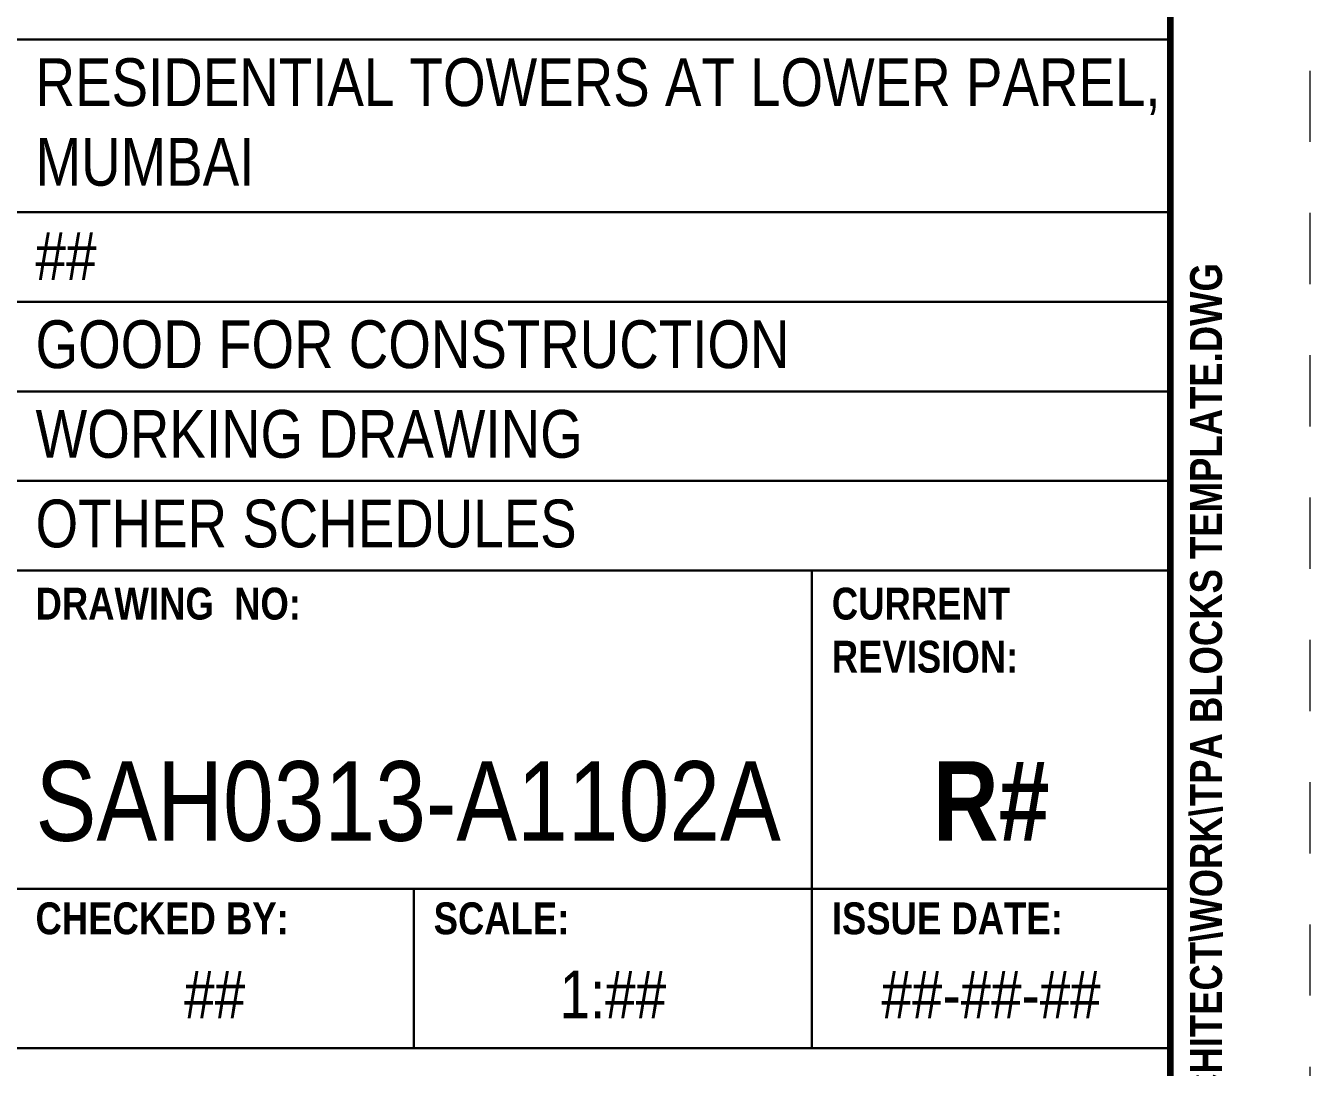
# Paper-space layout 'Symbols A3-5' of a CAD drawing. Header units: inches. Extents: x 0 to 16.1, y 0 to 10.3.
# Drawn here: x 14.258 to 16.063, y 1.299 to 2.763 of the extents above; entities that cross this region are included whole.
import ezdxf
from ezdxf.enums import TextEntityAlignment as Align

# ---------------------------------------------------------------- set-up
doc = ezdxf.new("R2010")
doc.units = ezdxf.units.IN
doc.linetypes.add('DASHDOT', pattern=[1, 0.5, -0.25, 0, -0.25])
doc.layers.add('G-ANNO-REFR', color=253, linetype='DASHDOT', lineweight=5, plot=False)
for name, color, linetype, lineweight in [('G-ANNO-TEXT', 3, 'Continuous', 15), ('G-ANNO-TTLB', 7, 'Continuous', 50), ('G-PAPR-MEDM', 6, 'Continuous', 30), ('G-PAPR-THCK', 4, 'Continuous', 100), ('G-PAPR-THIN', 20, 'Continuous', 5)]:
    doc.layers.add(name, color=color, linetype=linetype, lineweight=lineweight)
doc.styles.add('NOTES', font='arial.ttf', dxfattribs={"height": 2})
doc.styles.add('SUB-TITLE', font='swisscb.ttf')
doc.styles.add('SUB-TITLE-2', font='swissc.ttf')
doc.styles.add('TITLE', font='swisscb.ttf')

# ---------------------------------------------------------------- blocks, each defined once
blk = doc.blocks.new('*U172')
at = {"layer": 'G-ANNO-REFR'}
blk.add_lwpolyline([(0, 0), (408, 0), (408, 261), (0, 261)], close=True, dxfattribs=at)
at = {"layer": 'G-PAPR-MEDM'}
for points in [[(349, 69.689), (403, 69.689), (403, 86.183), (349, 86.183)], [(361.789, 69.689), (403, 69.689), (403, 63.526), (361.789, 63.526)], [(403, 57.132), (361.789, 57.132), (361.789, 60.329), (403, 60.329)], [(403, 53.934), (361.789, 53.934), (361.789, 57.132), (403, 57.132)], [(349, 53.934), (403, 53.934), (403, 50.737), (349, 50.737)], [(349, 50.737), (403, 50.737), (403, 39.368), (349, 39.368)], [(390.211, 50.737), (361.789, 50.737), (361.789, 39.368), (390.211, 39.368)], [(361.789, 50.737), (390.211, 50.737), (390.211, 39.368), (361.789, 39.368)], [(361.789, 39.368), (376, 39.368), (376, 33.684), (361.789, 33.684)], [(376, 39.368), (390.211, 39.368), (390.211, 33.684), (376, 33.684)], [(390.211, 39.368), (403, 39.368), (403, 33.684), (390.211, 33.684)]]:
    blk.add_lwpolyline(points, close=True, dxfattribs=at)
at = {"layer": 'G-PAPR-THCK'}
blk.add_lwpolyline([(10, 260), (403, 260), (403, 1), (10, 1)], close=True, dxfattribs=at)
at = {"layer": 'G-PAPR-THIN'}
for points in [[(349, 260), (403, 260), (403, 1), (349, 1)], [(390.211, 50.737), (403, 50.737), (403, 39.368), (390.211, 39.368)]]:
    blk.add_lwpolyline(points, close=True, dxfattribs=at)
at = {"layer": 'G-ANNO-TEXT'}
for tag, p, height, style in [('GENERAL_NOTES_001', (349.494, 254.977), 1.421, 'NOTES'), ('GENERAL_NOTES_002', (349.711, 252.584), 1.421, 'NOTES'), ('GENERAL_NOTES_003', (349.711, 250.19), 1.421, 'NOTES'), ('GENERAL_NOTES_004', (349.711, 247.796), 1.421, 'NOTES'), ('GENERAL_NOTES_005', (349.711, 245.403), 1.421, 'NOTES'), ('GENERAL_NOTES_006', (349.711, 243.009), 1.421, 'NOTES'), ('GENERAL_NOTES_007', (349.711, 240.641), 1.421, 'NOTES'), ('GENERAL_NOTES_008', (349.652, 238.247), 1.421, 'NOTES'), ('GENERAL_NOTES_009', (349.711, 235.853), 1.421, 'NOTES'), ('GENERAL_NOTES_010', (349.711, 233.46), 1.421, 'NOTES'), ('GENERAL_NOTES_011', (349.711, 231.066), 1.421, 'NOTES'), ('GENERAL_NOTES_012', (349.711, 228.673), 1.421, 'NOTES'), ('GENERAL_NOTES_013', (349.711, 226.279), 1.421, 'NOTES'), ('GENERAL_NOTES_014', (349.711, 223.885), 1.421, 'NOTES'), ('GENERAL_NOTES_015', (349.711, 221.492), 1.421, 'NOTES'), ('GENERAL_NOTES_016', (349.711, 219.098), 1.421, 'NOTES'), ('GENERAL_NOTES_017', (349.627, 216.704), 1.421, 'NOTES'), ('GENERAL_NOTES_018', (349.711, 214.311), 1.421, 'NOTES'), ('GENERAL_NOTES_019', (349.685, 211.918), 1.421, 'NOTES'), ('GENERAL_NOTES_020', (349.711, 209.525), 1.421, 'NOTES'), ('GENERAL_NOTES_021', (349.628, 207.131), 1.421, 'NOTES'), ('GENERAL_NOTES_022', (349.711, 204.737), 1.421, 'NOTES'), ('GENERAL_NOTES_023', (349.636, 202.344), 1.421, 'NOTES'), ('GENERAL_NOTES_024', (349.711, 199.95), 1.421, 'NOTES'), ('GENERAL_NOTES_025', (349.617, 197.556), 1.421, 'NOTES'), ('GENERAL_NOTES_026', (349.711, 195.163), 1.421, 'NOTES'), ('GENERAL_NOTES_027', (349.711, 192.769), 1.421, 'NOTES'), ('GENERAL_NOTES_028', (349.711, 190.376), 1.421, 'NOTES'), ('GENERAL_NOTES_029', (349.711, 187.982), 1.421, 'NOTES'), ('GENERAL_NOTES_030', (349.63, 185.588), 1.421, 'NOTES'), ('GENERAL_NOTES_031', (349.711, 183.195), 1.421, 'NOTES'), ('GENERAL_NOTES_032', (349.711, 180.801), 1.421, 'NOTES'), ('GENERAL_NOTES_033', (349.711, 178.407), 1.421, 'NOTES'), ('GENERAL_NOTES_034', (349.628, 176.014), 1.421, 'NOTES'), ('GENERAL_NOTES_035', (349.711, 173.62), 1.421, 'NOTES'), ('CLIENTNAME', (349.635, 78.776), 2.132, 'SUB-TITLE-2'), ('CLIENTADDRESS1', (349.635, 75.883), 1.421, 'SUB-TITLE-2'), ('CLIENTADDRESS2', (349.635, 73.48), 1.421, 'SUB-TITLE-2'), ('CLIENTPHONE', (349.635, 71.112), 1.421, 'SUB-TITLE-2'), ('DRAWING_NO', (362.5, 41.086), 2.842, 'SUB-TITLE-2')]:
    blk.add_attdef(tag, p, '', height=height, dxfattribs=dict(at, style=style))
at = {"layer": 'G-ANNO-TEXT', "style": 'SUB-TITLE-2'}
for tag, p in [('REV_NO4', (351.245, 107.498)), ('REV_DATE4', (357.507, 107.498)), ('DRAWN_BY4', (365.625, 107.498)), ('CHECKED_BY4', (374.69, 107.498)), ('REV_NO3', (351.245, 104.656)), ('REV_DATE3', (357.507, 104.656)), ('DRAWN_BY3', (365.625, 104.656)), ('CHECKED_BY3', (374.69, 104.656)), ('REV_NO2', (351.245, 101.814)), ('REV_DATE2', (357.507, 101.814)), ('DRAWN_BY2', (365.625, 101.814)), ('CHECKED_BY2', (374.69, 101.814)), ('REV_NO1', (351.245, 98.972)), ('REV_DATE1', (357.507, 98.972)), ('DRAWN_BY1', (365.625, 98.972)), ('CHECKED_BY1', (374.69, 98.972)), ('REV_NO0', (351.245, 96.13)), ('REV_DATE0', (357.507, 96.13)), ('DRAWN_BY0', (365.625, 96.13)), ('CHECKED_BY0', (374.69, 96.13))]:
    blk.add_attdef(tag, text='', height=1.137, dxfattribs=at).set_placement(p, align=Align.MIDDLE)
for tag, p in [('REV_DESCRIPTION4', (380.364, 107.498)), ('REV_DESCRIPTION3', (380.364, 104.656)), ('REV_DESCRIPTION2', (380.364, 101.814)), ('REV_DESCRIPTION1', (380.364, 98.972)), ('REV_DESCRIPTION0', (380.364, 96.13))]:
    blk.add_attdef(tag, text='', height=1.137, dxfattribs=at).set_placement(p, align=Align.MIDDLE_LEFT)
for tag, p in [('PROJECT_NAME1', (362.5, 69.022)), ('PROJECT_NAME2', (362.5, 66.18)), ('PROJECT_CODE', (362.5, 62.816)), ('RELEASE', (362.5, 59.667)), ('STAGE', (362.5, 56.466)), ('DRAWING_TITLE', (362.5, 53.268))]:
    blk.add_attdef(tag, text='', height=1.705, dxfattribs=at).set_placement(p, align=Align.TOP_LEFT)
at = {"layer": 'G-ANNO-TEXT'}
for tag, height, style, p in [('CURRENT_REV', 2.842, 'TITLE', (396.605, 41.086)), ('DRAWN_BY', 1.705, 'SUB-TITLE-2', (355.395, 34.751)), ('CHECKED_BY', 1.705, 'SUB-TITLE-2', (368.895, 34.751)), ('SCALE', 1.705, 'SUB-TITLE-2', (383.105, 34.751)), ('ISSUE_DATE', 1.705, 'SUB-TITLE-2', (396.605, 34.751))]:
    blk.add_attdef(tag, text='', height=height, dxfattribs=dict(at, style=style)).set_placement(p, align=Align.CENTER)
at = {"layer": 'G-ANNO-TEXT', "style": 'SUB-TITLE'}
blk.add_attdef('FILE_NAME', text='', height=1.137, rotation=90, dxfattribs=at).set_placement((403.71, 8.764), align=Align.TOP_LEFT)
at = {"layer": 'G-PAPR-MEDM', "lineweight": 50, "attachment_point": 1, "style": 'TITLE'}
for s, width, insert, char_height in [('DRAWING  NO:', 14.9534, (362.5, 50.123), 1.13684), ('CURRENT\\PREVISION:', 14.9534, (390.921, 50.123), 1.1368), ('CHECKED BY:', 14.9534, (362.5, 38.888), 1.13684), ('SCALE:', 19, (376.711, 38.888), 1.1368), ('ISSUE DATE:', 14.9534, (390.921, 38.888), 1.13684)]:
    blk.add_mtext_dynamic_manual_height_columns(s, width=width, gutter_width=8, heights=[0], dxfattribs=dict(at, insert=insert, char_height=char_height))

psp = doc.layouts.new('Symbols A3-5')

# ---------------------------------------------------------------- block references
at = {"layer": 'G-ANNO-TTLB'}
ref = psp.add_blockref('*U172', (0, 0), dxfattribs=dict(at, xscale=0.03937007874015748, yscale=0.03937007874015748, zscale=0.03937007874015748))
ref.add_attrib('DRAWING_TITLE', 'OTHER SCHEDULES', dxfattribs={"layer": 'G-ANNO-TEXT', "height": 0.067136, "style": 'SUB-TITLE-2'}).set_placement((14.2717, 2.0972), align=Align.TOP_LEFT)
ref.add_attrib('DRAWING_NO', 'SAH0313-A1102A', (14.2717, 1.6176), dxfattribs={"layer": 'G-ANNO-TEXT', "height": 0.111894, "style": 'SUB-TITLE-2'})
ref.add_attrib('CURRENT_REV', 'R#', dxfattribs={"layer": 'G-ANNO-TEXT', "height": 0.11189, "style": 'TITLE'}).set_placement((15.6144, 1.6176), align=Align.CENTER)
ref.add_attrib('ISSUE_DATE', '##-##-##', dxfattribs={"layer": 'G-ANNO-TEXT', "height": 0.06714, "style": 'SUB-TITLE-2'}).set_placement((15.6144, 1.3681), align=Align.CENTER)
ref.add_attrib('SCALE', '1:##', dxfattribs={"layer": 'G-ANNO-TEXT', "height": 0.06714, "style": 'SUB-TITLE-2'}).set_placement((15.0829, 1.3681), align=Align.CENTER)
ref.add_attrib('CHECKED_BY', '##', dxfattribs={"layer": 'G-ANNO-TEXT', "height": 0.06714, "style": 'SUB-TITLE-2'}).set_placement((14.5234, 1.3681), align=Align.CENTER)
ref.add_attrib('FILE_NAME', 'D:\\WORK\\2061 CAD STANDARDS ARCHITECT\\WORK\\TPA BLOCKS TEMPLATE.DWG', dxfattribs={"layer": 'G-ANNO-TEXT', "height": 0.044758, "rotation": 90, "style": 'SUB-TITLE'}).set_placement((15.8941, 0.3451), align=Align.TOP_LEFT)
ref.add_attrib('STAGE', 'WORKING DRAWING', dxfattribs={"layer": 'G-ANNO-TEXT', "height": 0.067136, "style": 'SUB-TITLE-2'}).set_placement((14.2717, 2.2231), align=Align.TOP_LEFT)
ref.add_attrib('RELEASE', 'GOOD FOR CONSTRUCTION', dxfattribs={"layer": 'G-ANNO-TEXT', "height": 0.067136, "style": 'SUB-TITLE-2'}).set_placement((14.2717, 2.3491), align=Align.TOP_LEFT)
ref.add_attrib('PROJECT_CODE', '##', dxfattribs={"layer": 'G-ANNO-TEXT', "height": 0.06714, "style": 'SUB-TITLE-2'}).set_placement((14.2717, 2.4731), align=Align.TOP_LEFT)
ref.add_attrib('PROJECT_NAME1', 'RESIDENTIAL TOWERS AT LOWER PAREL,', dxfattribs={"layer": 'G-ANNO-TEXT', "height": 0.067136, "style": 'SUB-TITLE-2'}).set_placement((14.2717, 2.7174), align=Align.TOP_LEFT)
ref.add_attrib('PROJECT_NAME2', 'MUMBAI', dxfattribs={"layer": 'G-ANNO-TEXT', "height": 0.06714, "style": 'SUB-TITLE-2'}).set_placement((14.2717, 2.6055), align=Align.TOP_LEFT)

doc.saveas('drawing.dxf')
